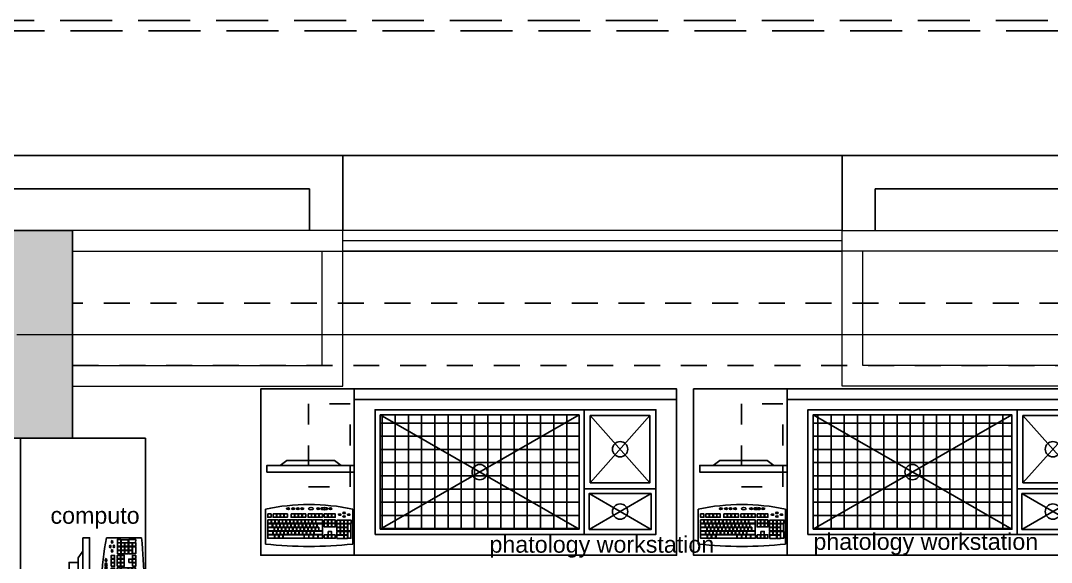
# Model space of a CAD drawing. Header units: metres. Extents: x -22 to 564, y 0 to 143.
# Drawn here: x 325.859 to 330.815, y 53.178 to 55.785 of the extents above; entities that cross this region are included whole.
import ezdxf

# ---------------------------------------------------------------- set-up
doc = ezdxf.new("R2010")
doc.units = ezdxf.units.M
for name, pattern in [('EJES630', [6.3, 5.5, -0.4, 0, -0.4]), ('XREF 3N NEURO-ONCOLOGIA$0$DASHED2', [0.375, 0.25, -0.125]), ('XREF 3N NEURO-ONCOLOGIA$0$HIDDE150', [0.24, 0.15, -0.09]), ('XREF 3N NEURO-ONCOLOGIA$0$HIDDEN2', [0.1875, 0.125, -0.0625])]:
    doc.linetypes.add(name, pattern=pattern)
for name, color, linetype, lineweight in [('EJES', 11, 'EJES630', 0), ('XREF 3N NEURO-ONCOLOGIA$0$HERRERIAS', 1, 'Continuous', 18), ('XREF 3N NEURO-ONCOLOGIA$0$MUROS DE TABLAROCA', 150, 'Continuous', 13)]:
    doc.layers.add(name, color=color, linetype=linetype, lineweight=lineweight)
for name, color, linetype in [('XREF 3N NEURO-ONCOLOGIA$0$-CG-M-WALL', 7, 'Continuous'), ('XREF 3N NEURO-ONCOLOGIA$0$COLUMNAS', 6, 'Continuous'), ('XREF 3N NEURO-ONCOLOGIA$0$CONTRAVENTEOS', 6, 'XREF 3N NEURO-ONCOLOGIA$0$HIDDEN2'), ('XREF 3N NEURO-ONCOLOGIA$0$LAMINA MULTIPERFORADA', 9, 'Continuous'), ('XREF 3N NEURO-ONCOLOGIA$0$MOBILIARIO', 161, 'Continuous'), ('XREF 3N NEURO-ONCOLOGIA$0$MOBILIARIO FIJO', 40, 'Continuous'), ('XREF 3N NEURO-ONCOLOGIA$0$MUROS BAJOS', 2, 'Continuous'), ('XREF 3N NEURO-ONCOLOGIA$0$NOVIDESA', 11, 'Continuous'), ('XREF 3N NEURO-ONCOLOGIA$0$TEXTO', 7, 'Continuous')]:
    doc.layers.add(name, color=color, linetype=linetype)
doc.styles.add('XREF 3N NEURO-ONCOLOGIA$0$100 SUBTITULOS 30', font='arial.ttf', dxfattribs={"height": 0.3})

# ---------------------------------------------------------------- blocks, each defined once
blk = doc.blocks.new('XREF 3N NEURO-ONCOLOGIA$0$C-1')
at = {"layer": 'XREF 3N NEURO-ONCOLOGIA$0$-CG-M-WALL', "true_color": 0x636466}
h = blk.add_hatch(color=251, dxfattribs=at)
h.dxf.hatch_style = 1
h.paths.add_polyline_path([(-0.5, -0.5), (-0.5, 0.5), (0.5, 0.5), (0.5, -0.5)])
blk.add_lwpolyline([(-0.5, -0.5), (-0.5, 0.5), (0.5, 0.5), (0.5, -0.5)], close=True)
blk = doc.blocks.new('XREF 3N NEURO-ONCOLOGIA$0$PHATOLOGY WORSTATIONS')
h = blk.add_hatch()
h.set_pattern_fill('ANSI37', color=256, scale=0.02, angle=45)
h.paths.add_polyline_path([(-0.675, 0.525), (-0.125, 0.525), (-0.125, -0.4308), (-0.675, -0.4308)])
at = {"extrusion": (1.12301e-09, -1.93867e-20, 1)}
for p, q in [((-0.7464, 1.0777), (-0.5784, 1.0777)), ((-0.6828, 0.8203), (-0.6645, 0.8203)), ((-0.6828, 0.803), (-0.6828, 0.8203)), ((-0.6483, 0.803), (-0.6828, 0.803)), ((-0.6645, 0.8287), (-0.6483, 0.8287)), ((-0.6645, 0.8203), (-0.6645, 0.8287)), ((-0.6483, 0.8287), (-0.6483, 0.803)), ((-0.5711, 0.7951), (-0.5808, 0.7951)), ((-0.5711, 0.7932), (-0.5808, 0.7932)), ((-0.5784, 0.6577), (-0.7464, 0.6577))]:
    blk.add_line(p, q, dxfattribs=at)
for p, q in [((-0.05, 0.65), (-0.05, -0.9)), ((-0.125, 0.525), (-0.675, -0.4308)), ((-0.675, 0.525), (-0.125, -0.4308)), ((-0.6769, -0.4789), (-0.5031, -0.7769)), ((-0.6769, -0.7769), (-0.5031, -0.4789)), ((-0.4516, -0.4841), (-0.1283, -0.7717)), ((-0.4516, -0.7717), (-0.1283, -0.4841))]:
    blk.add_line(p, q)
blk.add_lwpolyline([(-0.8, 0.65), (-0.8, 1.1), (0, 1.1), (0, 0.65)])
at = {"extrusion": (1.12301e-09, -1.93867e-20, 1), "elevation": 0}
for points in [[(-0.7024, 1.0345), (-0.7024, 1.0662), (-0.7185, 1.0662), (-0.7185, 1.0345)], [(-0.6847, 1.0423), (-0.6847, 1.0662), (-0.7004, 1.0662), (-0.7004, 1.0423)], [(-0.6666, 1.0359), (-0.6666, 1.0662), (-0.6826, 1.0662), (-0.6826, 1.0359)], [(-0.6485, 1.0446), (-0.6485, 1.0662), (-0.6646, 1.0662), (-0.6646, 1.0446)], [(-0.7022, 1.0147), (-0.7022, 1.0327), (-0.7185, 1.0327), (-0.7185, 1.0147)], [(-0.7022, 0.9941), (-0.7022, 1.0121), (-0.7185, 1.0121), (-0.7185, 0.9941)], [(-0.7022, 0.9918), (-0.7022, 0.8919), (-0.7185, 0.8919), (-0.7185, 0.9918)], [(-0.7022, 0.891), (-0.7022, 0.8694), (-0.7186, 0.8694), (-0.7186, 0.891)], [(-0.7022, 0.8683), (-0.7022, 0.8481), (-0.7185, 0.8481), (-0.7185, 0.8683)], [(-0.7022, 0.8471), (-0.7022, 0.8256), (-0.7185, 0.8256), (-0.7185, 0.8471)], [(-0.6846, 0.8438), (-0.6846, 0.803), (-0.7006, 0.803), (-0.7006, 0.8438)], [(-0.7022, 0.8244), (-0.7022, 0.8029), (-0.7185, 0.8029), (-0.7185, 0.8244)], [(-0.6302, 0.8345), (-0.6302, 0.803), (-0.6462, 0.803), (-0.6462, 0.8345)], [(-0.7032, 0.7011), (-0.7032, 0.7337), (-0.7193, 0.7337), (-0.7193, 0.7011)], [(-0.6855, 0.6817), (-0.6855, 0.6666), (-0.7185, 0.6666), (-0.7185, 0.6817)], [(-0.6492, 0.6817), (-0.6492, 0.6669), (-0.6831, 0.6669), (-0.6831, 0.6817)]]:
    blk.add_lwpolyline(points, close=True, dxfattribs=at)
for points in [[(-0.6483, 1.0425), (-0.6483, 1.0265), (-0.6643, 1.0265), (-0.6643, 1.0425), (-0.6483, 1.0425)], [(-0.6302, 1.0662), (-0.6302, 1.0503), (-0.6462, 1.0503), (-0.6462, 1.0662), (-0.6302, 1.0662)], [(-0.6302, 1.0484), (-0.6302, 1.0324), (-0.6462, 1.0324), (-0.6462, 1.0484), (-0.6302, 1.0484)], [(-0.6009, 1.0662), (-0.6009, 1.0503), (-0.6169, 1.0503), (-0.6169, 1.0662), (-0.6009, 1.0662)], [(-0.6845, 1.0408), (-0.6845, 1.0248), (-0.7005, 1.0248), (-0.7005, 1.0408), (-0.6845, 1.0408)], [(-0.6845, 1.023), (-0.6845, 1.007), (-0.7005, 1.007), (-0.7005, 1.023), (-0.6845, 1.023)], [(-0.6845, 1.0051), (-0.6845, 0.9892), (-0.7005, 0.9892), (-0.7005, 1.0051), (-0.6845, 1.0051)], [(-0.6664, 1.0341), (-0.6664, 1.0182), (-0.6824, 1.0182), (-0.6824, 1.0341), (-0.6664, 1.0341)], [(-0.6664, 1.0163), (-0.6664, 1.0003), (-0.6824, 1.0003), (-0.6824, 1.0163), (-0.6664, 1.0163)], [(-0.6664, 0.9986), (-0.6664, 0.9826), (-0.6824, 0.9826), (-0.6824, 0.9986), (-0.6664, 0.9986)], [(-0.6483, 1.0247), (-0.6483, 1.0087), (-0.6643, 1.0087), (-0.6643, 1.0247), (-0.6483, 1.0247)], [(-0.6483, 1.0069), (-0.6483, 0.991), (-0.6643, 0.991), (-0.6643, 1.0069), (-0.6483, 1.0069)], [(-0.6302, 1.0307), (-0.6302, 1.0147), (-0.6462, 1.0147), (-0.6462, 1.0307), (-0.6302, 1.0307)], [(-0.6302, 1.0121), (-0.6302, 0.9961), (-0.6462, 0.9961), (-0.6462, 1.0121), (-0.6302, 1.0121)], [(-0.6302, 0.9951), (-0.6302, 0.9791), (-0.6462, 0.9791), (-0.6462, 0.9951), (-0.6302, 0.9951)], [(-0.6009, 1.0407), (-0.6009, 1.0247), (-0.6169, 1.0247), (-0.6169, 1.0407), (-0.6009, 1.0407)], [(-0.6009, 1.023), (-0.6009, 1.007), (-0.6169, 1.007), (-0.6169, 1.023), (-0.6009, 1.023)], [(-0.6009, 1.0044), (-0.6009, 0.9885), (-0.6169, 0.9885), (-0.6169, 1.0044), (-0.6009, 1.0044)], [(-0.6845, 0.9874), (-0.6845, 0.9714), (-0.7005, 0.9714), (-0.7005, 0.9874), (-0.6845, 0.9874)], [(-0.6845, 0.9689), (-0.6845, 0.9529), (-0.7005, 0.9529), (-0.7005, 0.9689), (-0.6845, 0.9689)], [(-0.6845, 0.9518), (-0.6845, 0.9359), (-0.7005, 0.9359), (-0.7005, 0.9518), (-0.6845, 0.9518)], [(-0.6664, 0.98), (-0.6664, 0.9641), (-0.6824, 0.9641), (-0.6824, 0.98), (-0.6664, 0.98)], [(-0.6664, 0.963), (-0.6664, 0.947), (-0.6824, 0.947), (-0.6824, 0.963), (-0.6664, 0.963)], [(-0.6664, 0.9447), (-0.6664, 0.9288), (-0.6824, 0.9288), (-0.6824, 0.9447), (-0.6664, 0.9447)], [(-0.6483, 0.9884), (-0.6483, 0.9724), (-0.6643, 0.9724), (-0.6643, 0.9884), (-0.6483, 0.9884)], [(-0.6483, 0.9714), (-0.6483, 0.9554), (-0.6643, 0.9554), (-0.6643, 0.9714), (-0.6483, 0.9714)], [(-0.6483, 0.9531), (-0.6483, 0.9371), (-0.6643, 0.9371), (-0.6643, 0.9531), (-0.6483, 0.9531)], [(-0.6302, 0.9768), (-0.6302, 0.9608), (-0.6462, 0.9608), (-0.6462, 0.9768), (-0.6302, 0.9768)], [(-0.6302, 0.9584), (-0.6302, 0.9424), (-0.6462, 0.9424), (-0.6462, 0.9584), (-0.6302, 0.9584)], [(-0.6009, 0.9874), (-0.6009, 0.9714), (-0.6169, 0.9714), (-0.6169, 0.9874), (-0.6009, 0.9874)], [(-0.6009, 0.9545), (-0.6009, 0.9385), (-0.6169, 0.9385), (-0.6169, 0.9545), (-0.6009, 0.9545)], [(-0.6845, 0.9336), (-0.6845, 0.9176), (-0.7005, 0.9176), (-0.7005, 0.9336), (-0.6845, 0.9336)], [(-0.6845, 0.9152), (-0.6845, 0.8992), (-0.7005, 0.8992), (-0.7005, 0.9152), (-0.6845, 0.9152)], [(-0.6845, 0.8973), (-0.6845, 0.8813), (-0.7005, 0.8813), (-0.7005, 0.8973), (-0.6845, 0.8973)], [(-0.6664, 0.9263), (-0.6664, 0.9104), (-0.6824, 0.9104), (-0.6824, 0.9263), (-0.6664, 0.9263)], [(-0.6664, 0.9085), (-0.6664, 0.8925), (-0.6824, 0.8925), (-0.6824, 0.9085), (-0.6664, 0.9085)], [(-0.6483, 0.9347), (-0.6483, 0.9187), (-0.6643, 0.9187), (-0.6643, 0.9347), (-0.6483, 0.9347)], [(-0.6483, 0.9168), (-0.6483, 0.9009), (-0.6643, 0.9009), (-0.6643, 0.9168), (-0.6483, 0.9168)], [(-0.6483, 0.8984), (-0.6483, 0.8825), (-0.6643, 0.8825), (-0.6643, 0.8984), (-0.6483, 0.8984)], [(-0.6302, 0.9405), (-0.6302, 0.9246), (-0.6462, 0.9246), (-0.6462, 0.9405), (-0.6302, 0.9405)], [(-0.6302, 0.9221), (-0.6302, 0.9062), (-0.6462, 0.9062), (-0.6462, 0.9221), (-0.6302, 0.9221)], [(-0.6302, 0.9044), (-0.6302, 0.8885), (-0.6462, 0.8885), (-0.6462, 0.9044), (-0.6302, 0.9044)], [(-0.6009, 0.9361), (-0.6009, 0.9201), (-0.6169, 0.9201), (-0.6169, 0.9361), (-0.6009, 0.9361)], [(-0.6009, 0.9182), (-0.6009, 0.9023), (-0.6169, 0.9023), (-0.6169, 0.9182), (-0.6009, 0.9182)], [(-0.6009, 0.8998), (-0.6009, 0.8839), (-0.6169, 0.8839), (-0.6169, 0.8998), (-0.6009, 0.8998)], [(-0.6845, 0.8789), (-0.6845, 0.8629), (-0.7005, 0.8629), (-0.7005, 0.8789), (-0.6845, 0.8789)], [(-0.6845, 0.8612), (-0.6845, 0.8452), (-0.7005, 0.8452), (-0.7005, 0.8612), (-0.6845, 0.8612)], [(-0.6664, 0.8901), (-0.6664, 0.8741), (-0.6824, 0.8741), (-0.6824, 0.8901), (-0.6664, 0.8901)], [(-0.6664, 0.8723), (-0.6664, 0.8564), (-0.6824, 0.8564), (-0.6824, 0.8723), (-0.6664, 0.8723)], [(-0.6664, 0.8546), (-0.6664, 0.8387), (-0.6824, 0.8387), (-0.6824, 0.8546), (-0.6664, 0.8546)], [(-0.6483, 0.8807), (-0.6483, 0.8647), (-0.6643, 0.8647), (-0.6643, 0.8807), (-0.6483, 0.8807)], [(-0.6483, 0.863), (-0.6483, 0.847), (-0.6643, 0.847), (-0.6643, 0.863), (-0.6483, 0.863)], [(-0.6483, 0.8458), (-0.6483, 0.8299), (-0.6643, 0.8299), (-0.6643, 0.8458), (-0.6483, 0.8458)], [(-0.6302, 0.8867), (-0.6302, 0.8707), (-0.6462, 0.8707), (-0.6462, 0.8867), (-0.6302, 0.8867)], [(-0.6302, 0.8696), (-0.6302, 0.8536), (-0.6462, 0.8536), (-0.6462, 0.8696), (-0.6302, 0.8696)], [(-0.6302, 0.8518), (-0.6302, 0.8359), (-0.6462, 0.8359), (-0.6462, 0.8518), (-0.6302, 0.8518)], [(-0.6009, 0.8723), (-0.6009, 0.8564), (-0.6169, 0.8564), (-0.6169, 0.8723), (-0.6009, 0.8723)], [(-0.6009, 0.8553), (-0.6009, 0.8394), (-0.6169, 0.8394), (-0.6169, 0.8553), (-0.6009, 0.8553)], [(-0.7026, 0.7944), (-0.7026, 0.7784), (-0.7186, 0.7784), (-0.7186, 0.7944), (-0.7026, 0.7944)], [(-0.6664, 0.8375), (-0.6664, 0.8215), (-0.6824, 0.8215), (-0.6824, 0.8375), (-0.6664, 0.8375)], [(-0.6476, 0.7944), (-0.6476, 0.7784), (-0.6636, 0.7784), (-0.6636, 0.7944), (-0.6476, 0.7944)], [(-0.6302, 0.7944), (-0.6302, 0.7784), (-0.6462, 0.7784), (-0.6462, 0.7944), (-0.6302, 0.7944)], [(-0.6009, 0.8375), (-0.6009, 0.8215), (-0.6169, 0.8215), (-0.6169, 0.8375), (-0.6009, 0.8375)], [(-0.6009, 0.8198), (-0.6009, 0.8038), (-0.6169, 0.8038), (-0.6169, 0.8198), (-0.6009, 0.8198)], [(-0.6009, 0.7944), (-0.6009, 0.7784), (-0.6169, 0.7784), (-0.6169, 0.7944), (-0.6009, 0.7944)], [(-0.7026, 0.7765), (-0.7026, 0.7605), (-0.7186, 0.7605), (-0.7186, 0.7765), (-0.7026, 0.7765)], [(-0.7026, 0.7581), (-0.7026, 0.7421), (-0.7186, 0.7421), (-0.7186, 0.7581), (-0.7026, 0.7581)], [(-0.6852, 0.7765), (-0.6852, 0.7605), (-0.7012, 0.7605), (-0.7012, 0.7765), (-0.6852, 0.7765)], [(-0.6476, 0.7765), (-0.6476, 0.7605), (-0.6636, 0.7605), (-0.6636, 0.7765), (-0.6476, 0.7765)], [(-0.6476, 0.7581), (-0.6476, 0.7421), (-0.6636, 0.7421), (-0.6636, 0.7581), (-0.6476, 0.7581)], [(-0.6302, 0.7765), (-0.6302, 0.7605), (-0.6462, 0.7605), (-0.6462, 0.7765), (-0.6302, 0.7765)], [(-0.6302, 0.7581), (-0.6302, 0.7421), (-0.6462, 0.7421), (-0.6462, 0.7581), (-0.6302, 0.7581)], [(-0.6009, 0.7765), (-0.6009, 0.7605), (-0.6169, 0.7605), (-0.6169, 0.7765), (-0.6009, 0.7765)], [(-0.6009, 0.7581), (-0.6009, 0.7421), (-0.6169, 0.7421), (-0.6169, 0.7581), (-0.6009, 0.7581)], [(-0.7031, 0.6985), (-0.7031, 0.6826), (-0.719, 0.6826), (-0.719, 0.6985), (-0.7031, 0.6985)], [(-0.6856, 0.7341), (-0.6856, 0.7181), (-0.7016, 0.7181), (-0.7016, 0.7341), (-0.6856, 0.7341)], [(-0.6856, 0.7171), (-0.6856, 0.7011), (-0.7016, 0.7011), (-0.7016, 0.7171), (-0.6856, 0.7171)], [(-0.6856, 0.6985), (-0.6856, 0.6826), (-0.7016, 0.6826), (-0.7016, 0.6985), (-0.6856, 0.6985)], [(-0.6668, 0.7341), (-0.6668, 0.7181), (-0.6828, 0.7181), (-0.6828, 0.7341), (-0.6668, 0.7341)], [(-0.6668, 0.7171), (-0.6668, 0.7011), (-0.6828, 0.7011), (-0.6828, 0.7171), (-0.6668, 0.7171)], [(-0.6668, 0.6985), (-0.6668, 0.6826), (-0.6828, 0.6826), (-0.6828, 0.6985), (-0.6668, 0.6985)], [(-0.6487, 0.7341), (-0.6487, 0.7181), (-0.6647, 0.7181), (-0.6647, 0.7341), (-0.6487, 0.7341)], [(-0.6487, 0.7171), (-0.6487, 0.7011), (-0.6647, 0.7011), (-0.6647, 0.7171), (-0.6487, 0.7171)], [(-0.6487, 0.6985), (-0.6487, 0.6826), (-0.6647, 0.6826), (-0.6647, 0.6985), (-0.6487, 0.6985)], [(-0.6306, 0.7341), (-0.6306, 0.7181), (-0.6466, 0.7181), (-0.6466, 0.7341), (-0.6306, 0.7341)], [(-0.6306, 0.7171), (-0.6306, 0.7011), (-0.6466, 0.7011), (-0.6466, 0.7171), (-0.6306, 0.7171)], [(-0.6306, 0.6985), (-0.6306, 0.6826), (-0.6466, 0.6826), (-0.6466, 0.6985), (-0.6306, 0.6985)], [(-0.6306, 0.6815), (-0.6306, 0.6656), (-0.6466, 0.6656), (-0.6466, 0.6815), (-0.6306, 0.6815)]]:
    blk.add_lwpolyline(points, dxfattribs=at)
at = {"extrusion": (1.12301e-09, -2.24134e-20, 1), "elevation": 0}
for points in [[(-0.368, 0.65), (-0.4, 0.65), (-0.4, 1.07), (-0.368, 1.07)], [(-0.3445, 0.7459), (-0.368, 0.7139), (-0.368, 1.0059), (-0.3445, 0.9739)]]:
    blk.add_lwpolyline(points, close=True, dxfattribs=at)
at = {"linetype": 'XREF 3N NEURO-ONCOLOGIA$0$HIDDE150', "ltscale": 0.2}
blk.add_lwpolyline([(-0.0714, 0.8702), (-0.4714, 0.8702), (-0.4714, 0.6702), (-0.0714, 0.6702)], close=True, dxfattribs=at)
for points in [[(-0.8, 0.65), (0, 0.65), (0, -0.9), (-0.8, -0.9)], [(-0.7, 0.55), (-0.1, 0.55), (-0.1, -0.8), (-0.7, -0.8)], [(-0.675, 0.525), (-0.125, 0.525), (-0.125, -0.4308), (-0.675, -0.4308)], [(-0.7, -0.8), (-0.1, -0.8), (-0.1, -0.4558), (-0.7, -0.4558)], [(-0.7, -0.4558), (-0.4799, -0.4558), (-0.4799, -0.8), (-0.7, -0.8)], [(-0.6769, -0.4789), (-0.5031, -0.4789), (-0.5031, -0.7769), (-0.6769, -0.7769)], [(-0.4799, -0.4558), (-0.1, -0.4558), (-0.1, -0.8), (-0.4799, -0.8)], [(-0.4516, -0.4841), (-0.1283, -0.4841), (-0.1283, -0.7717), (-0.4516, -0.7717)]]:
    blk.add_lwpolyline(points, close=True)
for centre in [(-0.4, 0.0471), (-0.59, -0.6279), (-0.29, -0.6279)]:
    blk.add_circle(centre, 0.0368)
at = {"extrusion": (1.12301e-09, -1.93867e-20, 1)}
for centre, radius, start, end in [((1.18, 0.8677, 0), 1.9378, 173.7786, 186.2214), ((-1.5489, 0.8677, 0), 0.993, 347.7905, 12.2095)]:
    blk.add_arc(centre, radius, start, end, dxfattribs=at)
at = {"extrusion": (1.12301e-09, -1.93863e-20, 1)}
for centre in [(-0.5762, 0.9684), (-0.5762, 0.944), (-0.5762, 0.9217), (-0.5762, 0.9001), (-0.5762, 0.8233), (-0.5762, 0.7648)]:
    blk.add_ellipse(centre, major_axis=(0, -0.00782), ratio=0.470035, dxfattribs=at)
at = {"extrusion": (1.12301e-09, -1.93862e-20, 1)}
blk.add_ellipse((-0.5758, 0.8586), major_axis=(0, -0.0117), ratio=0.470035, dxfattribs=at)
at = {"extrusion": (1.12301e-09, -1.93863e-20, 1)}
for centre, start_param, end_param in [((-0.5759, 0.7947), 7.880054, 10.969502), ((-0.5759, 0.794), 4.762857, 7.803514)]:
    blk.add_ellipse(centre, major_axis=(0, -0.0153), ratio=0.319888, start_param=start_param, end_param=end_param, dxfattribs=at)
at = {"extrusion": (1.12301e-09, -1.93865e-20, 1)}
for centre in [(-0.6137, 0.699), (-0.6048, 0.7203), (-0.5966, 0.699), (-0.6048, 0.677)]:
    blk.add_ellipse(centre, major_axis=(0, -0.00665), ratio=0.470035, dxfattribs=at)
blk = doc.blocks.new('XREF 3N NEURO-ONCOLOGIA$0$A$Cbe426cc1')
for p, q in [((-0.2255, -0.0157), (-0.1067, 0.103)), ((0.0983, -0.0916), (0.0914, -0.0985)), ((0.0997, -0.093), (0.0928, -0.0999)), ((0.0016, -0.1529), (0.0145, -0.1399)), ((0.0086, -0.1339), (0.02, -0.1225)), ((0.0145, -0.1399), (0.0086, -0.1339)), ((0.0381, -0.1407), (0.0138, -0.1651)), ((0.02, -0.1225), (0.0381, -0.1407)), ((0.0138, -0.1651), (0.0016, -0.1529)), ((0.1903, -0.1939), (0.0715, -0.3127))]:
    blk.add_line(p, q)
at = {"elevation": 0}
for points in [[(-0.0904, 0.4291), (-0.3732, 0.1462), (-0.2318, 0.0048), (0.051, 0.2877)], [(0.2704, -0.1137), (0.2478, -0.1364), (-0.0492, 0.1606), (-0.0266, 0.1833)], [(0.2192, -0.0293), (0.2252, -0.0685), (0.0187, 0.1379), (0.058, 0.132)]]:
    blk.add_lwpolyline(points, close=True, dxfattribs=at)
blk.add_lwpolyline([(0.2032, -0.0133), (0.2335, 0.017), (0.1043, 0.1462), (0.074, 0.116)], dxfattribs=at)
for points in [[(-0.1352, 0.0583), (-0.1239, 0.047), (-0.1352, 0.0357), (-0.1465, 0.047), (-0.1352, 0.0583)], [(-0.1145, 0.0789), (-0.1032, 0.0677), (-0.1145, 0.0564), (-0.1258, 0.0677), (-0.1145, 0.0789)], [(-0.0964, 0.0609), (-0.0851, 0.0496), (-0.0964, 0.0383), (-0.1077, 0.0496), (-0.0964, 0.0609)], [(-0.1556, 0.0018), (-0.1443, -0.0094), (-0.1556, -0.0207), (-0.1669, -0.0094), (-0.1556, 0.0018)], [(-0.1381, 0.01), (-0.1268, -0.0013), (-0.1381, -0.0126), (-0.1494, -0.0013), (-0.1381, 0.01)], [(-0.1312, 0.0287), (-0.1199, 0.0174), (-0.1312, 0.0061), (-0.1425, 0.0174), (-0.1312, 0.0287)], [(-0.1225, 0.0456), (-0.1113, 0.0343), (-0.1225, 0.0231), (-0.1338, 0.0343), (-0.1225, 0.0456)], [(-0.1186, 0.0161), (-0.1073, 0.0048), (-0.1186, -0.0065), (-0.1299, 0.0048), (-0.1186, 0.0161)], [(-0.11, 0.0331), (-0.0987, 0.0218), (-0.11, 0.0105), (-0.1213, 0.0218), (-0.11, 0.0331)], [(-0.1061, 0.0035), (-0.0948, -0.0078), (-0.1061, -0.019), (-0.1173, -0.0078), (-0.1061, 0.0035)], [(-0.0969, 0.02), (-0.0856, 0.0087), (-0.0969, -0.0026), (-0.1082, 0.0087), (-0.0969, 0.02)], [(-0.0849, 0.008), (-0.0736, -0.0033), (-0.0849, -0.0146), (-0.0962, -0.0033), (-0.0849, 0.008)], [(-0.0839, 0.0484), (-0.0726, 0.0371), (-0.0839, 0.0258), (-0.0952, 0.0371), (-0.0839, 0.0484)], [(-0.0708, 0.0353), (-0.0595, 0.024), (-0.0708, 0.0127), (-0.0821, 0.024), (-0.0708, 0.0353)], [(-0.0588, 0.0232), (-0.0475, 0.0119), (-0.0588, 0.0006), (-0.07, 0.0119), (-0.0588, 0.0232)], [(-0.143, -0.0107), (-0.1317, -0.022), (-0.143, -0.0333), (-0.1543, -0.022), (-0.143, -0.0107)], [(-0.1304, -0.0234), (-0.1191, -0.0347), (-0.1304, -0.0459), (-0.1417, -0.0347), (-0.1304, -0.0234)], [(-0.1255, -0.0027), (-0.1142, -0.014), (-0.1255, -0.0252), (-0.1368, -0.014), (-0.1255, -0.0027)], [(-0.1179, -0.0359), (-0.1066, -0.0472), (-0.1179, -0.0585), (-0.1292, -0.0472), (-0.1179, -0.0359)], [(-0.1129, -0.0152), (-0.1017, -0.0265), (-0.1129, -0.0378), (-0.1242, -0.0265), (-0.1129, -0.0152)], [(-0.1047, -0.049), (-0.0935, -0.0603), (-0.1047, -0.0716), (-0.116, -0.0603), (-0.1047, -0.049)], [(-0.0998, -0.0283), (-0.0885, -0.0396), (-0.0998, -0.0509), (-0.1111, -0.0396), (-0.0998, -0.0283)], [(-0.0929, -0.0096), (-0.0817, -0.0209), (-0.0929, -0.0322), (-0.1042, -0.0209), (-0.0929, -0.0096)], [(-0.0878, -0.0403), (-0.0765, -0.0516), (-0.0878, -0.0629), (-0.0991, -0.0516), (-0.0878, -0.0403)], [(-0.0809, -0.0216), (-0.0696, -0.0329), (-0.0809, -0.0442), (-0.0922, -0.0329), (-0.0809, -0.0216)], [(-0.0719, -0.005), (-0.0607, -0.0163), (-0.0719, -0.0275), (-0.0832, -0.0163), (-0.0719, -0.005)], [(-0.068, -0.0345), (-0.0567, -0.0458), (-0.068, -0.0571), (-0.0793, -0.0458), (-0.068, -0.0345)], [(-0.0589, -0.018), (-0.0476, -0.0293), (-0.0589, -0.0406), (-0.0702, -0.0293), (-0.0589, -0.018)], [(-0.055, -0.0476), (-0.0437, -0.0588), (-0.055, -0.0701), (-0.0663, -0.0588), (-0.055, -0.0476)], [(-0.0463, -0.0306), (-0.035, -0.0419), (-0.0463, -0.0532), (-0.0576, -0.0419), (-0.0463, -0.0306)], [(-0.0355, -0.0001), (-0.0242, -0.0113), (-0.0355, -0.0226), (-0.0468, -0.0113), (-0.0355, -0.0001)], [(-0.0333, -0.0436), (-0.022, -0.0549), (-0.0333, -0.0662), (-0.0446, -0.0549), (-0.0333, -0.0436)], [(-0.0225, -0.0131), (-0.0112, -0.0244), (-0.0225, -0.0357), (-0.0338, -0.0244), (-0.0225, -0.0131)], [(-0.0098, -0.0257), (0.0015, -0.037), (-0.0098, -0.0483), (-0.0211, -0.037), (-0.0098, -0.0257)], [(0.0032, -0.0387), (0.0145, -0.05), (0.0032, -0.0613), (-0.0081, -0.05), (0.0032, -0.0387)], [(-0.0927, -0.061), (-0.0814, -0.0723), (-0.0927, -0.0836), (-0.104, -0.0723), (-0.0927, -0.061)], [(-0.0798, -0.074), (-0.0685, -0.0853), (-0.0798, -0.0965), (-0.0911, -0.0853), (-0.0798, -0.074)], [(-0.0749, -0.0533), (-0.0636, -0.0646), (-0.0749, -0.0758), (-0.0862, -0.0646), (-0.0749, -0.0533)], [(-0.0668, -0.087), (-0.0555, -0.0983), (-0.0668, -0.1096), (-0.0781, -0.0983), (-0.0668, -0.087)], [(-0.0619, -0.0663), (-0.0506, -0.0776), (-0.0619, -0.0889), (-0.0731, -0.0776), (-0.0619, -0.0663)], [(-0.0492, -0.0789), (-0.0379, -0.0902), (-0.0492, -0.1015), (-0.0605, -0.0902), (-0.0492, -0.0789)], [(-0.0423, -0.0602), (-0.0311, -0.0715), (-0.0423, -0.0828), (-0.0536, -0.0715), (-0.0423, -0.0602)], [(-0.0362, -0.0919), (-0.0249, -0.1032), (-0.0362, -0.1145), (-0.0475, -0.1032), (-0.0362, -0.0919)], [(-0.0293, -0.0732), (-0.018, -0.0845), (-0.0293, -0.0958), (-0.0406, -0.0845), (-0.0293, -0.0732)], [(-0.0208, -0.0562), (-0.0095, -0.0674), (-0.0208, -0.0787), (-0.032, -0.0674), (-0.0208, -0.0562)], [(-0.0168, -0.0857), (-0.0055, -0.097), (-0.0168, -0.1083), (-0.0281, -0.097), (-0.0168, -0.0857)], [(-0.0082, -0.0687), (0.0031, -0.08), (-0.0082, -0.0913), (-0.0195, -0.08), (-0.0082, -0.0687)], [(-0.0043, -0.0983), (0.007, -0.1095), (-0.0043, -0.1208), (-0.0156, -0.1095), (-0.0043, -0.0983)], [(0.0039, -0.0808), (0.0152, -0.0921), (0.0039, -0.1034), (-0.0074, -0.0921), (0.0039, -0.0808)], [(0.0164, -0.0933), (0.0277, -0.1046), (0.0164, -0.1159), (0.0051, -0.1046), (0.0164, -0.0933)], [(0.0226, -0.0582), (0.0339, -0.0694), (0.0226, -0.0807), (0.0113, -0.0694), (0.0226, -0.0582)], [(0.0346, -0.0702), (0.0459, -0.0815), (0.0346, -0.0928), (0.0234, -0.0815), (0.0346, -0.0702)], [(0.0473, -0.0828), (0.0586, -0.0941), (0.0473, -0.1054), (0.036, -0.0941), (0.0473, -0.0828)], [(0.0598, -0.0953), (0.0711, -0.1066), (0.0598, -0.1179), (0.0485, -0.1066), (0.0598, -0.0953)], [(-0.0541, -0.0996), (-0.0429, -0.1109), (-0.0541, -0.1222), (-0.0654, -0.1109), (-0.0541, -0.0996)], [(-0.0411, -0.1126), (-0.0298, -0.1239), (-0.0411, -0.1352), (-0.0524, -0.1239), (-0.0411, -0.1126)], [(-0.0286, -0.1251), (-0.0173, -0.1364), (-0.0286, -0.1477), (-0.0399, -0.1364), (-0.0286, -0.1251)], [(-0.0237, -0.1045), (-0.0124, -0.1157), (-0.0237, -0.127), (-0.035, -0.1157), (-0.0237, -0.1045)], [(-0.0112, -0.117), (0.0001, -0.1283), (-0.0112, -0.1396), (-0.0225, -0.1283), (-0.0112, -0.117)], [(0.001, -0.1291), (0.0123, -0.1404), (0.001, -0.1517), (-0.0103, -0.1404), (0.001, -0.1291)], [(0.0079, -0.1104), (0.0191, -0.1217), (0.0079, -0.133), (-0.0034, -0.1217), (0.0079, -0.1104)], [(0.0447, -0.1463), (0.056, -0.1576), (0.0447, -0.1689), (0.0335, -0.1576), (0.0447, -0.1463)], [(0.0571, -0.134), (0.0684, -0.1453), (0.0571, -0.1566), (0.0458, -0.1453), (0.0571, -0.134)], [(0.0697, -0.1466), (0.081, -0.1579), (0.0697, -0.1692), (0.0584, -0.1579), (0.0697, -0.1466)], [(0.0777, -0.1133), (0.089, -0.1246), (0.0777, -0.1359), (0.0665, -0.1246), (0.0777, -0.1133)], [(0.0904, -0.1259), (0.1017, -0.1372), (0.0904, -0.1485), (0.0791, -0.1372), (0.0904, -0.1259)], [(0.1034, -0.1389), (0.1147, -0.1502), (0.1034, -0.1615), (0.0921, -0.1502), (0.1034, -0.1389)], [(0.0058, -0.1852), (0.0171, -0.1965), (0.0058, -0.2078), (-0.0055, -0.1965), (0.0058, -0.1852)], [(0.0185, -0.1978), (0.0297, -0.2091), (0.0185, -0.2204), (0.0072, -0.2091), (0.0185, -0.1978)], [(0.0308, -0.1855), (0.0421, -0.1968), (0.0308, -0.2081), (0.0195, -0.1968), (0.0308, -0.1855)], [(0.0574, -0.1589), (0.0687, -0.1702), (0.0574, -0.1815), (0.0461, -0.1702), (0.0574, -0.1589)], [(0.0704, -0.1719), (0.0817, -0.1832), (0.0704, -0.1945), (0.0591, -0.1832), (0.0704, -0.1719)], [(0.0827, -0.1596), (0.094, -0.1709), (0.0827, -0.1822), (0.0714, -0.1709), (0.0827, -0.1596)], [(0.0866, -0.1897), (0.0979, -0.201), (0.0866, -0.2123), (0.0753, -0.201), (0.0866, -0.1897)], [(0.0994, -0.1769), (0.1107, -0.1882), (0.0994, -0.1995), (0.0881, -0.1882), (0.0994, -0.1769)], [(0.1114, -0.1889), (0.1227, -0.2002), (0.1114, -0.2115), (0.1001, -0.2002), (0.1114, -0.1889)], [(0.0315, -0.2108), (0.0428, -0.2221), (0.0315, -0.2334), (0.0202, -0.2221), (0.0315, -0.2108)], [(0.0605, -0.2158), (0.0718, -0.2271), (0.0605, -0.2384), (0.0492, -0.2271), (0.0605, -0.2158)], [(0.0725, -0.2278), (0.0838, -0.2391), (0.0725, -0.2504), (0.0612, -0.2391), (0.0725, -0.2278)], [(0.0738, -0.2025), (0.085, -0.2138), (0.0738, -0.2251), (0.0625, -0.2138), (0.0738, -0.2025)], [(0.0856, -0.2409), (0.0969, -0.2522), (0.0856, -0.2635), (0.0743, -0.2522), (0.0856, -0.2409)], [(0.0858, -0.2145), (0.0971, -0.2258), (0.0858, -0.2371), (0.0745, -0.2258), (0.0858, -0.2145)], [(0.0986, -0.2017), (0.1099, -0.213), (0.0986, -0.2243), (0.0873, -0.213), (0.0986, -0.2017)], [(0.0989, -0.2276), (0.1102, -0.2389), (0.0989, -0.2502), (0.0876, -0.2389), (0.0989, -0.2276)], [(0.1117, -0.2148), (0.123, -0.2261), (0.1117, -0.2374), (0.1004, -0.2261), (0.1117, -0.2148)], [(0.1245, -0.202), (0.1358, -0.2133), (0.1245, -0.2246), (0.1132, -0.2133), (0.1245, -0.202)], [(0.1366, -0.2141), (0.1478, -0.2254), (0.1366, -0.2366), (0.1253, -0.2254), (0.1366, -0.2141)], [(0.0733, -0.2533), (0.0846, -0.2645), (0.0733, -0.2758), (0.062, -0.2645), (0.0733, -0.2533)]]:
    blk.add_lwpolyline(points)
for points in [[(-0.1638, -0.0152), (-0.1862, 0.0072), (-0.1976, -0.0042), (-0.1752, -0.0266)], [(-0.1568, 0.0028), (-0.1737, 0.0197), (-0.1848, 0.0086), (-0.1679, -0.0083)], [(-0.1394, 0.0111), (-0.1609, 0.0325), (-0.1722, 0.0212), (-0.1508, -0.0003)], [(-0.1329, 0.03), (-0.1481, 0.0453), (-0.1595, 0.034), (-0.1442, 0.0187)], [(-0.1497, -0.0291), (-0.1624, -0.0164), (-0.1739, -0.0279), (-0.1612, -0.0406)], [(-0.1351, -0.0436), (-0.1478, -0.0309), (-0.1593, -0.0425), (-0.1466, -0.0552)], [(-0.1334, -0.0452), (-0.0628, -0.1159), (-0.0743, -0.1275), (-0.145, -0.0568)], [(-0.0622, -0.1166), (-0.0469, -0.1319), (-0.0585, -0.1435), (-0.0737, -0.1282)], [(-0.0461, -0.1326), (-0.0319, -0.1469), (-0.0434, -0.1584), (-0.0576, -0.1441)], [(-0.0311, -0.1476), (-0.016, -0.1628), (-0.0275, -0.1743), (-0.0426, -0.1591)], [(-0.0163, -0.1375), (0.0125, -0.1663), (0.0011, -0.1777), (-0.0277, -0.1488)], [(0.0287, -0.1056), (0.0509, -0.1279), (0.0396, -0.1392), (0.0174, -0.1169)], [(-0.0151, -0.1637), (0.0001, -0.1788), (-0.0114, -0.1903), (-0.0266, -0.1752)], [(0.0714, -0.2516), (0.0483, -0.2285), (0.0369, -0.2398), (0.06, -0.2629)], [(0.1233, -0.2271), (0.1338, -0.2375), (0.1098, -0.2615), (0.0993, -0.2511)], [(0.0977, -0.2528), (0.1083, -0.2634), (0.0849, -0.2868), (0.0743, -0.2761)]]:
    blk.add_lwpolyline(points, close=True)
for centre, radius, start, end in [((-0.6444, -0.7317), 0.993, 32.7905, 57.2095), ((1.2852, 1.1979), 1.9378, 218.7786, 231.2214)]:
    blk.add_arc(centre, radius, start, end)
for centre, major_axis in [((-0.0279, 0.0272), (0.00553, -0.00553)), ((-0.0106, 0.01), (0.00553, -0.00553)), ((0.0052, -0.0058), (0.00553, -0.00553)), ((0.0205, -0.0211), (0.00553, -0.00553)), ((0.0501, -0.0501), (0.0083, -0.0083)), ((0.0747, -0.0753), (0.00553, -0.00553)), ((0.1161, -0.1168), (0.00553, -0.00553)), ((0.1273, -0.1684), (0.0047, -0.0047)), ((0.1362, -0.1898), (0.0047, -0.0047)), ((0.1483, -0.1776), (0.0047, -0.0047)), ((0.1579, -0.199), (0.0047, -0.0047))]:
    blk.add_ellipse(centre, major_axis=major_axis, ratio=0.470035)
for centre, start_param, end_param in [((0.0952, -0.0954), 7.880054, 10.969502), ((0.0957, -0.0959), 4.762857, 7.803514)]:
    blk.add_ellipse(centre, major_axis=(0.0108, -0.0108), ratio=0.319888, start_param=start_param, end_param=end_param)
blk = doc.blocks.new('XREF 3N NEURO-ONCOLOGIA')
at = {"layer": 'XREF 3N NEURO-ONCOLOGIA$0$CONTRAVENTEOS', "color": 3, "elevation": 0}
blk.add_lwpolyline([(22.158, 6.1201), (22.158, 11.1201), (21.858, 11.1201), (21.858, 6.1201)], close=True, dxfattribs=at)
at = {"layer": 'XREF 3N NEURO-ONCOLOGIA$0$HERRERIAS'}
for p, q in [((22.458, 7.4201, 0), (22.458, 9.8201, 0)), ((22.508, 7.4201, 0), (22.508, 9.8201, 0))]:
    blk.add_line(p, q, dxfattribs=at)
at = {"layer": 'XREF 3N NEURO-ONCOLOGIA$0$LAMINA MULTIPERFORADA', "linetype": 'XREF 3N NEURO-ONCOLOGIA$0$DASHED2', "elevation": 0}
for points in [[(0.448, 53.3501), (18.2205, 53.3501), (18.2205, 27.6805), (23.518, 27.6803), (23.518, -1.8899), (0.448, -1.8899)], [(0.498, 53.3001), (18.1705, 53.3001), (18.1705, 27.6305), (23.468, 27.6303), (23.468, -1.8399), (0.498, -1.8399)]]:
    blk.add_lwpolyline(points, close=True, dxfattribs=at)
at = {"layer": 'XREF 3N NEURO-ONCOLOGIA$0$MOBILIARIO FIJO', "elevation": 0}
blk.add_lwpolyline([(21.508, 11.3701), (19.6461, 11.3701), (19.6461, 10.7701), (21.508, 10.7701)], close=True, dxfattribs=at)
at = {"layer": 'XREF 3N NEURO-ONCOLOGIA$0$MUROS BAJOS'}
for p, q in [((22.408, 7.4201), (22.408, 9.8201)), ((22.868, 7.4201), (22.868, 9.8201))]:
    blk.add_line(p, q, dxfattribs=at)
at = {"layer": 'XREF 3N NEURO-ONCOLOGIA$0$MUROS DE TABLAROCA'}
blk.add_line((20.5501, 11.3701, 0), (21.508, 11.3701, 0), dxfattribs=at)
at = {"layer": 'XREF 3N NEURO-ONCOLOGIA$0$MUROS DE TABLAROCA', "elevation": 0}
for points in [[(21.758, 11.1201), (21.758, 9.8201), (22.408, 9.8201)], [(21.858, 11.1201), (21.858, 9.9201), (22.408, 9.9201)], [(21.758, 6.1201), (21.758, 7.4201), (22.408, 7.4201)], [(21.858, 6.1201), (21.858, 7.3201), (22.408, 7.3201)]]:
    blk.add_lwpolyline(points, dxfattribs=at)
at = {"layer": 'XREF 3N NEURO-ONCOLOGIA$0$MUROS DE TABLAROCA'}
for points in [[(22.508, 11.1201), (22.408, 11.1201), (22.408, 9.8201), (22.508, 9.8201)], [(22.508, 6.1201), (22.408, 6.1201), (22.408, 7.4201), (22.508, 7.4201)]]:
    blk.add_lwpolyline(points, close=True, dxfattribs=at)
at = {"layer": 'XREF 3N NEURO-ONCOLOGIA$0$NOVIDESA'}
for p, q in [((22.708, 9.9801), (22.508, 9.9801)), ((22.868, 9.8201), (22.508, 9.8201)), ((22.868, 7.4201), (22.508, 7.4201)), ((22.708, 7.2601), (22.508, 7.2601))]:
    blk.add_line(p, q, dxfattribs=at)
for points in [[(22.868, 9.8201), (22.868, 13.4201)], [(22.708, 9.9801), (22.708, 13.2601)], [(22.868, 3.8201), (22.868, 7.4201)], [(22.708, 3.9801), (22.708, 7.2601)]]:
    blk.add_lwpolyline(points, dxfattribs=at)
at = {"layer": 'XREF 3N NEURO-ONCOLOGIA$0$COLUMNAS'}
blk.add_blockref('XREF 3N NEURO-ONCOLOGIA$0$C-1', (22.008, 11.6201), dxfattribs=at)
at = {"layer": 'XREF 3N NEURO-ONCOLOGIA$0$MOBILIARIO', "rotation": 44.99999999999999}
blk.add_blockref('XREF 3N NEURO-ONCOLOGIA$0$A$Cbe426cc1', (20.7571, 10.9595), dxfattribs=at)
at = {"layer": 'XREF 3N NEURO-ONCOLOGIA$0$MOBILIARIO FIJO'}
for p in [(21.745, 9.1153, 0), (21.745, 7.034, 0)]:
    blk.add_blockref('XREF 3N NEURO-ONCOLOGIA$0$PHATOLOGY WORSTATIONS', p, dxfattribs=at)
at = {"layer": 'XREF 3N NEURO-ONCOLOGIA$0$TEXTO', "insert": (21.1766, 10.7978, 0), "char_height": 0.08, "attachment_point": 3, "rotation": 270, "style": 'XREF 3N NEURO-ONCOLOGIA$0$100 SUBTITULOS 30'}
blk.add_mtext('computo', dxfattribs=at)
at = {"layer": 'XREF 3N NEURO-ONCOLOGIA$0$TEXTO', "char_height": 0.08, "width": 1.128756, "attachment_point": 3, "rotation": 270, "style": 'XREF 3N NEURO-ONCOLOGIA$0$100 SUBTITULOS 30'}
for insert in [(21.0371, 8.0346, 0), (21.0507, 6.4768, 0)]:
    blk.add_mtext('phatology workstation', dxfattribs=dict(at, insert=insert))

msp = doc.modelspace()

# ---------------------------------------------------------------- block references
at = {"rotation": 90}
msp.add_blockref('XREF 3N NEURO-ONCOLOGIA', (337.2286, 32.2671), dxfattribs=at)

# ---------------------------------------------------------------- next in the draw order: linework, layer by layer
at = {"layer": 'EJES'}
msp.add_line((281.0409, 54.2751), (337.8181, 54.2751), dxfattribs=at)

doc.saveas('drawing.dxf')
